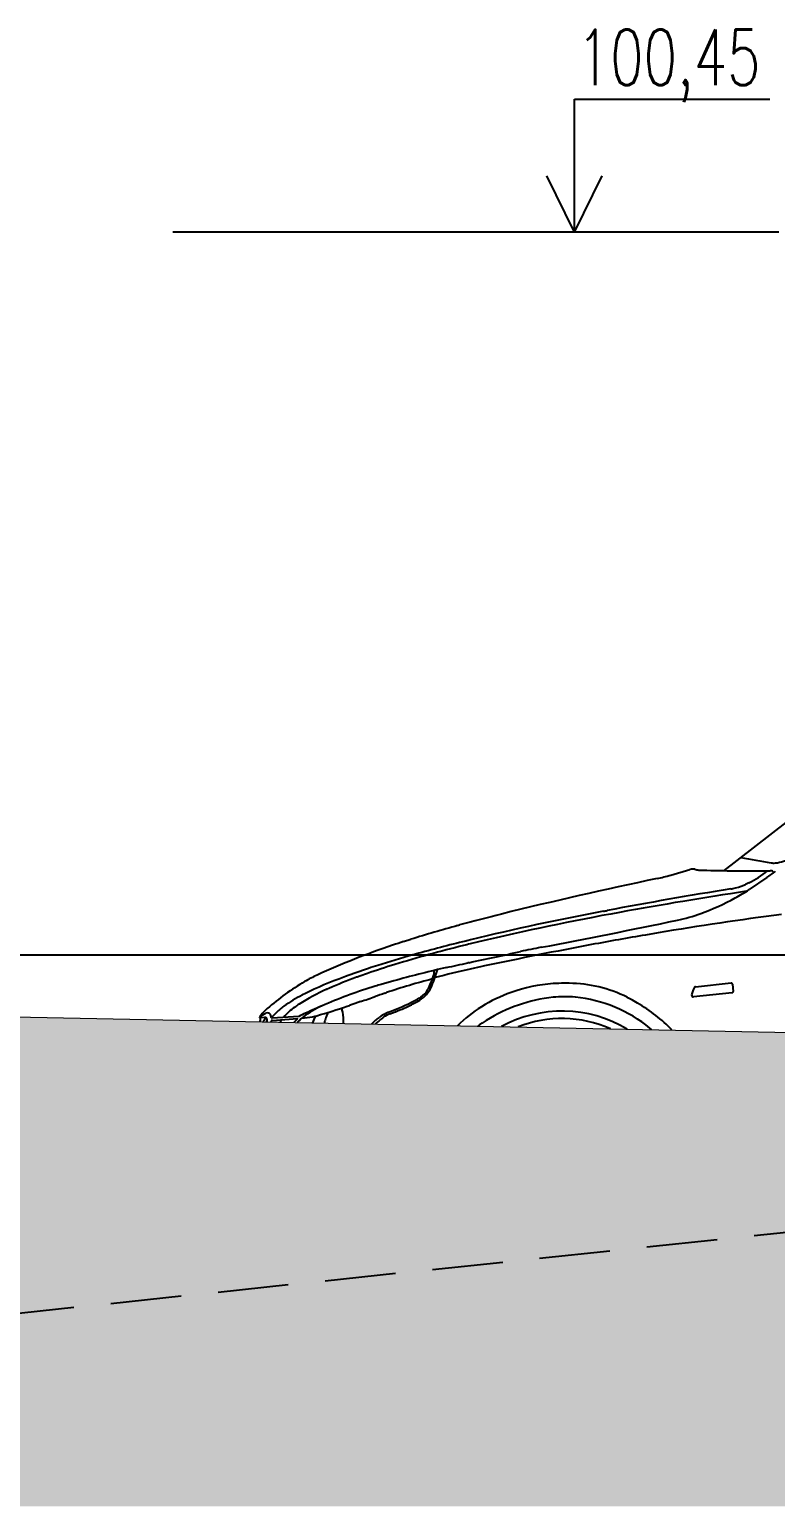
# Model space of a CAD drawing. Header units: metres. Extents: x -442 to 316, y -503 to 125.
# Drawn here: x 221.259 to 223.269, y -299.284 to -295.301 of the extents above; entities that cross this region are included whole.
import ezdxf

# ---------------------------------------------------------------- set-up
doc = ezdxf.new("R2010")
doc.units = ezdxf.units.M
doc.linetypes.add('DASHED', pattern=[19.05, 12.7, -6.35])
for name, color, linetype in [('FIGURE_SAGOME', 252, 'Continuous'), ('popis', 6, 'Continuous'), ('SRAFA', 251, 'Continuous'), ('SRAFY', 3, 'Continuous'), ('ZDIVO', 1, 'Continuous')]:
    doc.layers.add(name, color=color, linetype=linetype)
doc.styles.add('ROMANS', font='romans.shx', dxfattribs={"width": 0.7})

msp = doc.modelspace()

# ---------------------------------------------------------------- hatches: boundary and pattern name
at = {"layer": 'SRAFA', "linetype": 'Continuous'}
msp.add_hatch(color=256, dxfattribs=at).paths.add_polyline_path([(190.501974, -295.796843), (190.501974, -299.283549), (231.965839, -299.283549), (231.965839, -298.296843), (229.141226, -298.296843), (229.141226, -298.096843), (227.899876, -298.096843), (220.899876, -297.956843), (219.0265, -297.854529), (201.729876, -296.522107), (192.315046, -295.796843)])

# ---------------------------------------------------------------- linework, layer by layer
at = {"layer": 'FIGURE_SAGOME', "linetype": 'Continuous'}
for p, q in [((223.296926, -297.439477), (223.128955, -297.568974)), ((222.986363, -297.580893), (223.037747, -297.565663)), ((223.067686, -297.567618), (223.084147, -297.568033)), ((223.19726, -297.601409), (223.1876, -297.605976)), ((223.245281, -297.587759), (223.197771, -297.619888)), ((223.262593, -297.571703), (223.265109, -297.573547)), ((222.41213, -297.716974), (222.417551, -297.715479)), ((222.26675, -297.760338), (222.286433, -297.754126)), ((222.446945, -297.755536), (222.440448, -297.757115)), ((222.468326, -297.761175), (222.446301, -297.766425)), ((222.952577, -297.736763), (222.918846, -297.742479)), ((222.299005, -297.794158), (222.291364, -297.796292)), ((222.349192, -297.840999), (222.348874, -297.838004)), ((222.477259, -297.827493), (222.445883, -297.834406)), ((222.109616, -297.854454), (222.105142, -297.856098)), ((222.168994, -297.846251), (222.148479, -297.853395)), ((222.240432, -297.866205), (222.206529, -297.875775)), ((222.339654, -297.885899), (222.342534, -297.87965)), ((222.712551, -297.872697), (222.69945, -297.872656)), ((223.053336, -297.882036), (223.148873, -297.871888)), ((223.152589, -297.874936), (223.154677, -297.894594)), ((222.000073, -297.901197), (221.995932, -297.903242)), ((222.065423, -297.886448), (222.060354, -297.888693)), ((222.2161, -297.89935), (222.220513, -297.897849)), ((222.311739, -297.910596), (222.313138, -297.909686)), ((222.332434, -297.888637), (222.334186, -297.885142)), ((222.729421, -297.910188), (222.728906, -297.910137)), ((222.897179, -297.926235), (222.883379, -297.918268)), ((223.151685, -297.898354), (223.047676, -297.909402)), ((221.893189, -297.954817), (221.878798, -297.963355)), ((221.902894, -297.952902), (221.902716, -297.95286)), ((221.907558, -297.956381), (221.907466, -297.956231)), ((221.910938, -297.965852), (221.908972, -297.959508)), ((221.932679, -297.943367), (221.932133, -297.943831)), ((221.975896, -297.934994), (221.973531, -297.936717)), ((222.047068, -297.933572), (222.020014, -297.945273)), ((222.055588, -297.929887), (222.047068, -297.933572)), ((222.114667, -297.934407), (222.121052, -297.932197)), ((222.217349, -297.954425), (222.218414, -297.95394)), ((222.229457, -297.955295), (222.243964, -297.949676)), ((222.298898, -297.924536), (222.300402, -297.923723)), ((222.476925, -297.935732), (222.476593, -297.93594)), ((221.891527, -297.964669), (221.879861, -297.965909)), ((221.88132, -297.969817), (221.881096, -297.967711)), ((221.98392, -297.962006), (221.912086, -297.966651)), ((221.912285, -297.97284), (221.980522, -297.968058)), ((222.057893, -297.963548), (222.057319, -297.965062)), ((222.200445, -297.964748), (222.201527, -297.963919)), ((222.933504, -297.996434), (222.930268, -297.99377))]:
    msp.add_line(p, q, dxfattribs=at)
for radius, start, end in [(0.341078, 59.074565, 118.63391), (0.321084, 66.072962, 111.635512)]:
    msp.add_arc((222.693607, -298.288813), radius, start, end, dxfattribs=at)
for centre, major_axis, ratio, start_param, end_param in [((223.602196, -295.302751), (-0.240157, 2.261027), 0.98522167, 2.84255437, 2.87938451), ((223.263651, -297.502758), (-0.004821, 0.045391), 0.98522167, 2.87938451, 3.14062483), ((223.257755, -297.446731), (-0.010771, 0.101411), 0.98522167, 3.14062483, 3.59011022), ((225.411886, -309.522248), (-1.287025, 12.117068), 0.98522167, 0.09914853, 0.13494231), ((222.852631, -297.120881), (-0.050623, 0.476601), 0.98522167, 3.24074118, 3.3212889), ((223.045389, -297.591949), (-0.002893, 0.027234), 0.98522167, -0.3348698, 0.17969625), ((223.081834, -297.432315), (-0.014429, 0.13585), 0.98522167, 2.80672285, 2.84417936), ((223.069151, -297.499182), (-0.007232, 0.068086), 0.98522167, 2.84417936, 3.01248771), ((223.181791, -293.005603), (-0.48212, 4.539053), 0.98522167, 3.01248771, 3.03169474), ((223.363632, -219.309159), (-8.267465, 77.836425), 0.98522167, 3.03169475, 3.03226829), ((223.098105, -297.38662), (-0.025026, 0.235614), 0.98522167, 3.47281442, 3.72753038), ((223.216938, -296.428664), (-0.12053, 1.134763), 0.98522167, 3.03226828, 3.06739988), ((222.995021, -297.207749), (-0.048212, 0.453905), 0.98522167, 3.62423755, 3.68858203), ((223.254713, -297.582793), (-0.001446, 0.013617), 0.98522167, -0.73095187, -0.07419277), ((225.05728, -309.679038), (-1.289795, 12.143145), 0.98522167, 0.05192536, 0.08005949), ((224.801809, -308.490411), (-1.160241, 10.923419), 0.98522167, 0.04201163, 0.07404833), ((223.132228, -297.516777), (-0.010848, 0.102129), 0.98522167, 3.19351801, 3.24802155), ((223.116897, -297.445089), (-0.018592, 0.175039), 0.98522167, 3.24802155, 3.42802206), ((222.947511, -297.239878), (-0.048212, 0.453905), 0.98522167, 3.52741406, 3.62423755), ((223.144621, -297.512874), (-0.010848, 0.102129), 0.98522167, 3.42802206, 3.47281442), ((224.138117, -304.831664), (-0.768634, 7.236521), 0.98522167, 0.07961108, 0.13068701), ((224.131664, -304.855864), (-0.769852, 7.247991), 0.98522167, 0.07221782, 0.12631734), ((218.623748, -275.24378), (-2.410598, 22.695264), 0.98522168, 3.22120373, 3.22165215), ((222.821751, -297.002088), (-0.076683, 0.721955), 0.98522167, 3.38475593, 3.52741406), ((223.374522, -301.271972), (-0.389148, 3.663741), 0.98522167, 0.16089698, 0.19699085), ((223.60987, -302.119809), (-0.48212, 4.539053), 0.98522167, 0.13494231, 0.16089698), ((218.191025, -274.167245), (-2.537657, 23.8915), 0.98522167, 3.22313671, 3.23893847), ((224.425105, -306.52294), (-0.941006, 8.859371), 0.98522167, 0.02285078, 0.06113485), ((222.91297, -297.255498), (-0.048212, 0.453905), 0.98522167, 3.23893847, 3.38475593), ((222.805969, -299.503658), (-0.192848, 1.815621), 0.98522167, 0.19699085, 0.21435023), ((223.52771, -302.276346), (-0.491075, 4.623364), 0.98522167, 0.13368038, 0.16412168), ((222.970836, -299.976339), (-0.24106, 2.269526), 0.98522167, 0.130687, 0.13368038), ((224.42773, -306.745584), (-0.964239, 9.078105), 0.98522167, 0.06113485, 0.07758061), ((222.894554, -299.773596), (-0.222875, 2.098321), 0.98522167, 0.21435023, 0.31956725), ((223.106944, -300.758544), (-0.324649, 3.056503), 0.98522167, 0.1653377, 0.19766225), ((223.282817, -301.285191), (-0.382113, 3.597512), 0.98522167, 0.13486011, 0.18859666), ((222.351679, -298.016314), (-0.024106, 0.226953), 0.98522168, 0.16412169, 0.16533771), ((222.967133, -299.987949), (-0.24106, 2.269526), 0.98522167, 0.12631734, 0.13486011), ((213.752186, -256.574341), (-4.452487, 41.919215), 0.98522167, 3.24496969, 3.24839642), ((225.045412, -310.097035), (-1.324219, 12.467237), 0.98522167, 0.07758061, 0.10142952), ((223.05993, -300.018349), (-0.24106, 2.269526), 0.98522167, 0.08154406, 0.10680376), ((222.881207, -300.000304), (-0.24106, 2.269526), 0.98522167, 0.21352395, 0.24281067), ((222.850165, -299.844254), (-0.223124, 2.100666), 0.98522167, 0.18859666, 0.22597854), ((222.703856, -299.458389), (-0.180795, 1.702145), 0.98522167, 0.19766225, 0.21352395), ((222.983807, -300.549638), (-0.294222, 2.770042), 0.98522167, 0.11644978, 0.16684883), ((222.138913, -297.782529), (-0.024088, 0.226783), 0.98522167, 4.16813333, 4.37162446), ((222.331304, -297.842899), (-0.001928, 0.018156), 0.98522167, 4.32572495, 4.71238898), ((222.922439, -300.031176), (-0.237465, 2.235683), 0.98522167, 0.10941037, 0.15330904), ((222.574179, -298.722661), (-0.096424, 0.907811), 0.98522167, 0.10762107, 0.11644978), ((180.724083, -104.15208), (-20.928024, 197.032903), 0.98522168, 3.24921374, 3.24951521), ((222.583898, -298.48696), (-0.072318, 0.680858), 0.98522167, 0.10337704, 0.10792255), ((222.670768, -298.719503), (-0.096424, 0.907811), 0.98522167, 0.10142953, 0.10941037), ((222.358703, -298.487417), (-0.075786, 0.713505), 0.98522167, 0.42483213, 0.60062217), ((222.182514, -298.183295), (-0.03857, 0.363124), 0.98522167, 0.31956725, 0.42483213), ((222.477462, -298.891547), (-0.11632, 1.095127), 0.98522167, 0.24281067, 0.34810448), ((222.558551, -299.119961), (-0.136636, 1.286397), 0.98522167, 0.18573292, 0.29819909), ((222.545832, -298.996687), (-0.127944, 1.204567), 0.98522167, 0.23978671, 0.30682269), ((222.369257, -298.500978), (-0.072318, 0.680858), 0.98522167, 0.22597854, 0.23978671), ((222.450152, -298.755202), (-0.096424, 0.907811), 0.98522167, 0.16684883, 0.18573292), ((222.762054, -299.524075), (-0.181163, 1.705615), 0.98522167, 0.14226662, 0.21876901), ((222.149574, -297.789444), (-0.022193, 0.208942), 0.98522167, 4.1351617, 4.32572495), ((222.701916, -298.317698), (-0.047023, 0.442711), 0.98522167, -0.03452927, 0.23101143), ((222.699449, -298.283399), (-0.043391, 0.408515), 0.98522167, -0.10739669, -0.03452927), ((222.71255, -298.229296), (-0.037671, 0.354664), 0.98522167, -0.56905972, -0.10739669), ((223.149235, -297.875292), (-0.000362, 0.003404), 0.98522167, -1.57079633, 0), ((222.17875, -298.273972), (-0.043739, 0.411797), 0.98522167, 0.36431133, 0.50495963), ((222.293184, -298.4296), (-0.062282, 0.58637), 0.98522167, 0.3060645, 0.45152732), ((222.075079, -298.067433), (-0.019285, 0.181562), 0.98522167, 0.34810448, 0.36431133), ((221.698298, -297.051972), (-0.096424, 0.907811), 0.98522167, 3.44765715, 3.44841535), ((220.293215, -292.385316), (-0.617261, 5.811381), 0.98522167, 3.36261062, 3.36982929), ((223.152862, -300.712406), (-0.313378, 2.950384), 0.98522167, 0.21876901, 0.22823664), ((221.972209, -297.270088), (-0.076801, 0.723066), 0.98522167, 3.39638927, 3.50438273), ((222.220408, -297.766423), (-0.018079, 0.170214), 0.98522167, 3.50438273, 3.60638712), ((222.23497, -297.799569), (-0.014854, 0.139844), 0.98522167, 3.52595067, 3.69339098), ((222.282133, -297.860742), (-0.006138, 0.057785), 0.98522167, 3.60638712, 4.09193852), ((222.278522, -297.856741), (-0.007232, 0.068086), 0.98522167, 3.69339098, 4.16813333), ((222.314387, -297.879282), (-0.00217, 0.020426), 0.98522167, 4.09193852, 4.1351617), ((222.690666, -298.28523), (-0.043391, 0.408515), 0.98522167, 0.23101143, 0.44885542), ((222.717189, -298.348036), (-0.046492, 0.437711), 0.98522167, 0.00281224, 0.44509874), ((222.70164, -298.205406), (-0.031338, 0.295038), 0.98522167, -0.20079271, 0.00281224), ((222.694427, -298.289138), (-0.040219, 0.378655), 0.98522167, -0.78706543, -0.20079271), ((222.73386, -298.185904), (-0.032543, 0.306386), 0.98522167, -0.62232606, -0.56905973), ((223.047194, -297.904863), (-0.000482, 0.004539), 0.98522167, 1.30493409, 3.14159265), ((223.091765, -297.912231), (-0.00532, 0.050088), 0.98522167, 0.85908627, 1.30493409), ((223.053697, -297.88544), (-0.000362, 0.003404), 0.98522167, 0, 0.85908627), ((223.151323, -297.89495), (-0.000362, 0.003404), 0.98522167, 3.14159265, 4.71238898), ((221.976856, -298.033628), (-0.012849, 0.12097), 0.98522167, 0.60062217, 0.85055135), ((221.907792, -297.98007), (-0.003089, 0.029081), 0.98522167, 0.33990765, 0.42404685), ((221.900192, -297.96397), (-0.001205, 0.011348), 0.98522167, -0.33379571, 0.33990765), ((221.901251, -297.960134), (-0.000785, 0.007386), 0.98522167, -1.12163271, -0.33379571), ((221.896101, -297.963578), (-0.001446, 0.013617), 0.98522167, -1.37322824, -1.12163271), ((222.04114, -298.075885), (-0.018169, 0.171056), 0.98522167, 0.59113018, 0.76956322), ((222.041149, -298.074771), (-0.018079, 0.170214), 0.98522167, 0.50495963, 0.59113018), ((222.086486, -298.096115), (-0.020709, 0.19497), 0.98522167, 0.51705221, 0.73161265), ((222.074509, -298.074153), (-0.018079, 0.170214), 0.98522167, 0.45152732, 0.51705221), ((222.302715, -298.614179), (-0.076799, 0.723045), 0.98522167, 0.29819909, 0.35305158), ((222.138968, -298.15102), (-0.024966, 0.235048), 0.98522167, 0.29819909, 0.54968082), ((221.995799, -297.82848), (-0.014464, 0.136172), 0.98522167, 3.2258963, 3.31193383), ((221.595083, -296.401099), (-0.17112, 1.611062), 0.98522167, 3.31193383, 3.36569911), ((222.164641, -298.005475), (-0.012257, 0.115393), 0.98522167, 0.97937542, 1.09679675), ((221.954724, -297.977382), (-0.016111, 0.151682), 0.98522167, -1.49687466, -1.42301302), ((221.969842, -297.974618), (-0.014464, 0.136172), 0.98522167, 4.5619385, 4.78631064), ((225.414812, -307.652162), (-1.084769, 10.212869), 0.98522167, 0.22101797, 0.22410646), ((222.251016, -298.030264), (-0.008777, 0.082629), 0.98522167, 0.31634741, 0.54162089), ((222.251198, -298.02025), (-0.007232, 0.068086), 0.98522167, 0.2764719, 0.56199204), ((222.273897, -298.078922), (-0.014464, 0.136172), 0.98522167, 0.25479662, 0.31634741), ((222.311976, -298.173127), (-0.024627, 0.231861), 0.98522167, 0.25997359, 0.27647191), ((222.40551, -298.376118), (-0.048212, 0.453905), 0.98522167, 0.25877196, 0.25997358), ((222.05953, -297.459535), (-0.055366, 0.521259), 0.98522167, 3.40036462, 3.4505046), ((222.08652, -297.521558), (-0.048212, 0.453905), 0.98522167, 3.4505046, 3.52595067), ((222.678257, -298.265691), (-0.040939, 0.385432), 0.98522167, 0.44885542, 0.66428635), ((222.690748, -298.295743), (-0.04493, 0.423008), 0.98522167, -0.90170476, -0.62232606), ((221.880086, -297.964278), (-0.000169, 0.001589), 0.98522167, 0.85055135, 2.70789235), ((221.941607, -298.026595), (-0.008571, 0.080694), 0.98522167, 0.77560048, 0.79976997), ((221.87886, -297.967949), (-0.000241, 0.00227), 0.98522167, 4.71238898, 5.84948501), ((221.874612, -297.970529), (-0.000723, 0.006809), 0.98522167, 3.91719313, 4.71238898), ((221.999596, -298.046381), (-0.014028, 0.132075), 0.98522167, 0.81175045, 0.91331228), ((221.892251, -297.971478), (-0.000723, 0.006809), 0.98522167, -1.56239886, 0), ((221.999596, -298.046381), (-0.013285, 0.125075), 0.98522167, 0.83796677, 0.87991992), ((221.856085, -297.975631), (-0.004626, 0.043552), 0.98522167, 4.58074484, 4.72078644), ((221.78578, -297.951807), (-0.01355, 0.127571), 0.98522167, 4.41010027, 4.4286121), ((221.912447, -297.975117), (-0.000241, 0.00227), 0.98522167, -0.03532546, 1.28701945), ((221.912011, -297.965512), (-0.000121, 0.001135), 0.98522167, 1.76836442, 3.1009538), ((222.328218, -298.281372), (-0.053033, 0.499296), 0.98522167, 0.80828512, 0.8164285), ((222.408627, -298.344312), (-0.063902, 0.601625), 0.98522167, 0.80145906, 0.80828512), ((222.057723, -298.060712), (-0.01271, 0.119665), 0.98522167, 0.59797762, 0.71162136), ((222.109335, -298.109615), (-0.019578, 0.184322), 0.98522167, 0.65034497, 0.6801778), ((221.980554, -297.968514), (-0.000048, 0.000454), 0.98522167, 3.73957027, 6.24785985), ((222.099727, -298.099282), (-0.018079, 0.170214), 0.98522167, 0.54968082, 0.65034497), ((221.983845, -297.960867), (-0.000121, 0.001135), 0.98522167, 3.1009538, 3.49464424), ((221.973089, -297.709683), (-0.02724, 0.256456), 0.98522167, 3.11058318, 3.2258963), ((222.08659, -298.000735), (-0.007397, 0.06964), 0.98522167, 0.86571096, 1.15485228), ((222.141299, -297.998046), (-0.009642, 0.090781), 0.98522167, 1.09679675, 1.26647076), ((224.862376, -301.091793), (-0.435871, 4.103636), 0.98522167, 0.60935499, 0.61302079), ((222.583464, -298.447382), (-0.064628, 0.608464), 0.98522167, 0.56199204, 0.60376858), ((222.309186, -298.110529), (-0.019285, 0.181562), 0.98522167, 0.54162089, 0.60935499), ((222.654795, -298.245154), (-0.033748, 0.317734), 0.98522167, 0.44509874, 0.53192388), ((222.707336, -298.279687), (-0.03857, 0.363124), 0.98522167, -0.79186457, -0.78706543)]:
    msp.add_ellipse(centre, major_axis=major_axis, ratio=ratio, start_param=start_param, end_param=end_param, dxfattribs=at)
at = {"layer": 'SRAFY', "linetype": 'Continuous'}
for p, q in [((222.727386, -295.846843), (222.727386, -295.488414)), ((222.727386, -295.488414), (223.253101, -295.488414)), ((222.727386, -295.846843), (222.652884, -295.695609)), ((222.727386, -295.846843), (222.801888, -295.695609)), ((223.277713, -295.846843), (221.64446, -295.846843)), ((227.599876, -297.796843), (220.899876, -297.796843))]:
    msp.add_line(p, q, dxfattribs=at)
at = {"layer": 'SRAFY', "linetype": 'DASHED', "ltscale": 0.015}
msp.add_line((220.899876, -298.796843), (227.599876, -298.089452), dxfattribs=at)
at = {"layer": 'ZDIVO', "linetype": 'Continuous', "lineweight": 0}
msp.add_line((220.899876, -297.956843), (225.393302, -298.046712), dxfattribs=at)

# ---------------------------------------------------------------- texts
at = {"layer": 'popis', "linetype": 'Continuous', "insert": (222.733488, -295.30065), "char_height": 0.15, "width": 2.20915077, "attachment_point": 1, "style": 'ROMANS'}
msp.add_mtext('100,45', dxfattribs=at)

doc.saveas('drawing.dxf')
